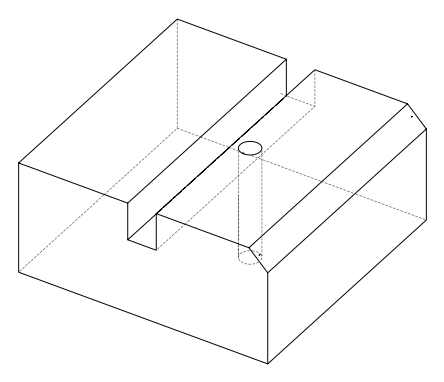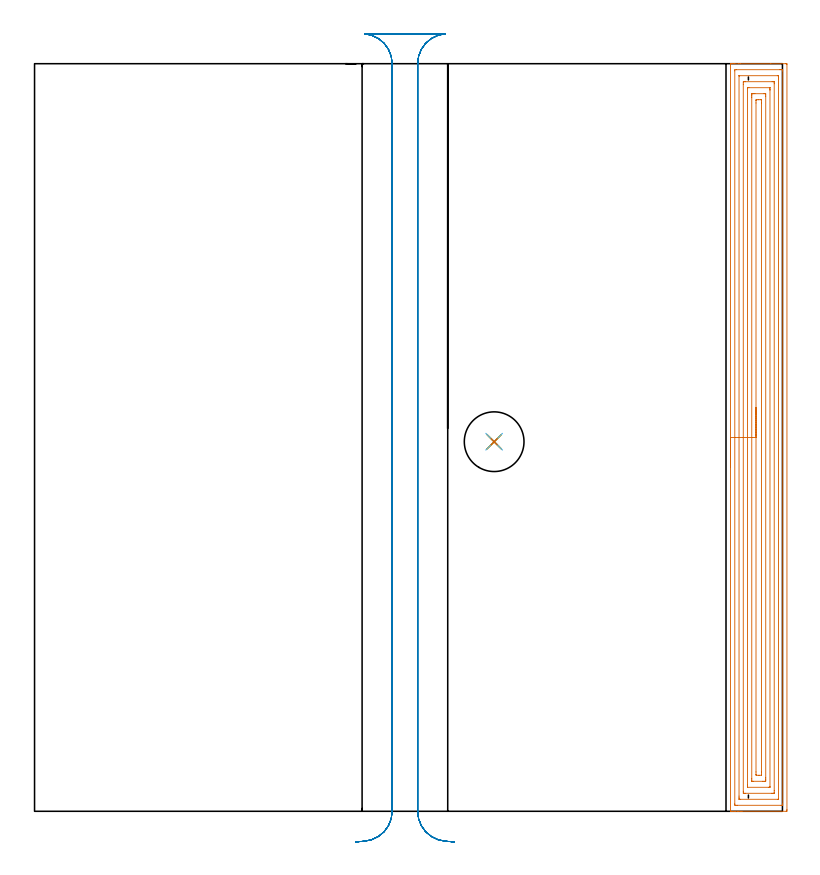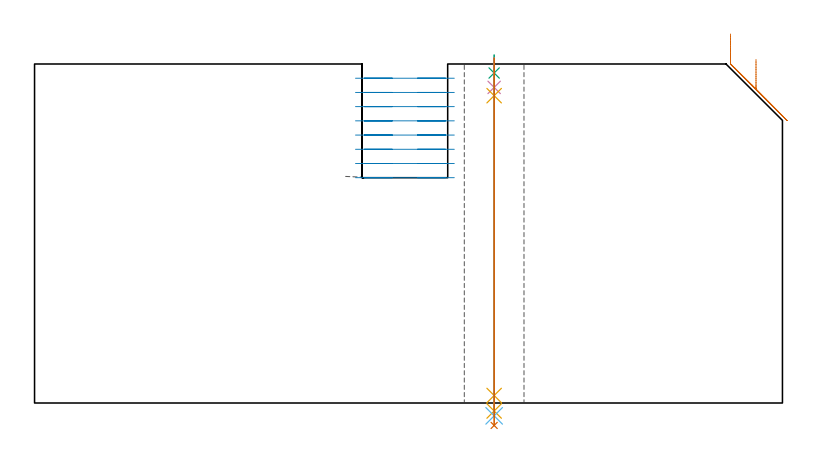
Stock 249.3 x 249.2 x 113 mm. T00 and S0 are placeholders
(PLAN: 7 operations, 6 tool changes, 25.4 min)
(1 AREA_MILL | FG_CHAMFER_SURFACE | UGT0205_001 | 14.27 min | 44041 mm3)
(2 MILL_RECTANGULAR_SLOT | SLOT_RECTANGULAR | UGT0201_094 | Follow Part, ap 5, ae 75% | 9.58 min | 269184 mm3)
(3 SPOT_DRILL | STEP1HOLE | NXT0321_9005460120000 | 0.05 min | 187 mm3)
(4 DRILL_BLIND_HOLE_INTO_CENTER | STEP1HOLE | NXT0301_023 | 0.04 min | 135 mm3)
(5 GUN_DRILL_THROUGH_HOLE | STEP1HOLE | UGT0307_001 | 0.51 min | 2045 mm3)
(6 SPADE_DRILL_TO_ENLARGE_THROUGH_HOLE | STEP1HOLE | UGT0306_003 | 0.48 min | 11497 mm3)
(7 DRILL_TO_ENLARGE_THROUGH_HOLE | STEP1HOLE | UGT0301_265 | 0.49 min | 21280 mm3)
(TOOL UGT0205_001 | Chamfer Mill 20 x 3 x 45 deg. | D20 FL50 Z2)
(TOOL UGT0201_094 | End mill 20 mm | D20 FL38 Z4)
(TOOL NXT0321_9005460120000 | NC Spot Drill, 142deg, 12mm, Carbide, Uncoated | D12 PA142 FL30 Z2)
(TOOL NXT0301_023 | Carbide Drill 5.2mm [860.1-0520-016A1-MM 2214] | D5.2 PA140 FL28 Z2)
(TOOL UGT0307_001 | Gun Drill 5 mm | D5 PA130 FL24 Z1)
(TOOL UGT0306_003 | Spade Drill 12.5mm | D12.5 PA132 FL10 Z2)
(TOOL UGT0301_265 | Twist Drill 19.9 mm | D19.9 PA118 FL140 Z2)
(OP 1 AREA_MILL)
G17 G21 G94 G90
T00 M6
G54
G17 G0 G90 X232. Y114.6 S1061 M3
G43 Z123. H0
G94 G1 Y114.638 Z122.128 F250.
Y114.752 Z121.263
Y114.941 Z120.412
Y115.203 Z119.58
Y115.537 Z118.774
Y115.94 Z118.
Y116.408 Z117.264
Y116.94 Z116.572
Y117.529 Z115.929
Y118.172 Z115.34
Y118.864 Z114.808
Y119.6 Z114.34
Y120.374 Z113.937
Y121.18 Z113.603
Y122.012 Z113.341
Y122.864 Z113.152
Y123.728 Z113.038
Y124.6 Z113.
Y249.046
X232.003 Y249.19 Z112.988
X232.028 Y249.193 Z112.963
X232.366 Y249.2 Z112.633
X232.803 Z112.196
X233.417 Z111.578
X234.61 Z110.386
X235.191 Z109.803
X245.392 Z99.605
X250.27 Z94.727
X250.562 Y249.198 Z94.435
X250.792 Y249.19 Z94.206
X250.799 Y248.96 Z94.199
X250.8 Y0.6 Z94.2
X250.797 Y0.237 Z94.202
X250.792 Y0.01 Z94.206
X250.56 Y0. Z94.437
X235.788 Z109.207
X235.191 Z109.803
X234.61 Z110.387
X234.304 Z110.692
X233.723 Z111.273
X233.417 Z111.578
X232.803 Z112.196
X232.366 Z112.633
X232.03 Z112.961
X232.003 Y0.009 Z112.988
X232. Y0.154 Z113.
Y124.6
X233.414 Z111.586
Y246.816
X233.417 Y247.19 Z111.583
X233.923 Y247.199 Z111.077
X248.496 Y247.2 Z96.504
X249.002 Y247.199 Z95.998
X249.383 Y247.19 Z95.617
X249.386 Y246.816 Z95.614
Y2.384
X249.383 Y2.01 Z95.617
X248.877 Y2.001 Z96.123
X234.304 Y2. Z110.696
X233.797 Y2.001 Z111.203
X233.417 Y2.01 Z111.583
X233.414 Y2.384 Z111.586
Y2.387
Y124.6
X234.828 Z110.172
X234.829 Y245.122 Z110.171
X234.832 Y245.167 Z110.168
X234.834 Y245.183 Z110.166
X234.857 Y245.19 Z110.143
X235.024 Y245.199 Z109.976
X247.609 Y245.2 Z97.391
X247.777 Y245.198 Z97.223
X247.888 Y245.194 Z97.112
X247.965 Y245.187 Z97.035
X247.967 Y245.152 Z97.033
X247.97 Y245.031 Z97.03
X247.971 Y244.667 Z97.029
X247.972 Y244.139 Z97.028
X247.971 Y4.078 Z97.029
X247.968 Y4.033 Z97.032
X247.966 Y4.017 Z97.034
X247.944 Y4.01 Z97.056
X247.776 Y4.001 Z97.224
X235.191 Y4. Z109.809
X235.023 Y4.002 Z109.977
X234.912 Y4.006 Z110.088
X234.835 Y4.013 Z110.165
X234.832 Y4.048 Z110.168
X234.83 Y4.169 Z110.17
X234.829 Y4.533 Z110.171
X234.828 Y5.061 Z110.172
Y124.6
X236.243 Z108.757
Y242.355
X236.247 Y243.077 Z108.753
X236.249 Y243.176 Z108.751
X236.335 Y243.19 Z108.665
X236.545 Y243.195 Z108.455
X236.965 Y243.2 Z108.035
X237.012 Z107.988
X245.882 Z99.118
X246.271 Y243.196 Z98.729
X246.466 Y243.19 Z98.534
X246.55 Y243.184 Z98.45
X246.552 Y243.12 Z98.448
X246.557 Y242.522 Z98.443
Y6.845
X246.553 Y6.123 Z98.447
X246.551 Y6.024 Z98.449
X246.465 Y6.01 Z98.535
X246.255 Y6.005 Z98.745
X245.835 Y6. Z99.165
X245.788 Z99.212
X236.918 Z108.082
X236.529 Y6.004 Z108.471
X236.334 Y6.01 Z108.666
X236.249 Y6.016 Z108.751
X236.248 Y6.08 Z108.752
X236.243 Y6.679 Z108.757
Y124.6
X237.657 Z107.343
X237.658 Y240.963 Z107.342
X237.66 Y241.094 Z107.34
X237.664 Y241.189 Z107.336
X237.696 Y241.193 Z107.304
X237.852 Y241.198 Z107.148
X238.114 Y241.2 Z106.886
X245.092 Y241.199 Z99.908
X245.123 Y241.195 Z99.877
X245.133 Y241.191 Z99.867
X245.136 Y241.158 Z99.864
X245.142 Y240.767 Z99.858
X245.143 Y240.571 Z99.857
Y240.375
X245.142 Y8.237 Z99.858
X245.14 Y8.106 Z99.86
X245.136 Y8.011 Z99.864
X245.104 Y8.007 Z99.896
X244.948 Y8.002 Z100.052
X244.686 Y8. Z100.314
X237.708 Y8.001 Z107.292
X237.677 Y8.005 Z107.323
X237.667 Y8.009 Z107.333
X237.664 Y8.042 Z107.336
X237.658 Y8.433 Z107.342
X237.657 Y8.629 Z107.343
Y8.825
Y124.6
X239.071 Z105.929
Y237.895
X239.072 Y238.452 Z105.928
X239.074 Y238.787 Z105.926
X239.078 Y239.065 Z105.922
X239.085 Y239.19 Z105.915
X239.219 Y239.196 Z105.781
X239.626 Y239.199 Z105.374
X240.102 Y239.2 Z104.898
X243.174 Y239.199 Z101.826
X243.654 Y239.196 Z101.346
X243.712 Y239.19 Z101.288
X243.722 Y239.128 Z101.278
X243.725 Y238.787 Z101.275
X243.728 Y238.229 Z101.272
X243.729 Y11.305 Z101.271
X243.728 Y10.748 Z101.272
X243.726 Y10.413 Z101.274
X243.722 Y10.135 Z101.278
X243.715 Y10.01 Z101.285
X243.581 Y10.004 Z101.419
X243.174 Y10.001 Z101.826
X242.698 Y10. Z102.302
X239.626 Y10.001 Z105.374
X239.145 Y10.004 Z105.855
X239.088 Y10.01 Z105.912
X239.078 Y10.072 Z105.922
X239.075 Y10.413 Z105.925
X239.072 Y10.971 Z105.928
X239.071 Y124.6 Z105.929
X240.485 Z104.515
Y236.111
X240.488 Y237.003 Z104.512
X240.489 Y237.026 Z104.511
X240.513 Y237.19 Z104.487
X241.205 Y237.199 Z103.795
X241.4 Z103.6
X242.095 Y237.196 Z102.905
X242.287 Y237.19 Z102.713
X242.31 Y237.003 Z102.69
X242.312 Y236.977 Z102.688
X242.315 Y236.111 Z102.685
Y13.089
X242.312 Y12.197 Z102.688
X242.311 Y12.174 Z102.689
X242.287 Y12.01 Z102.713
X241.595 Y12.001 Z103.405
X241.4 Z103.6
X240.705 Y12.004 Z104.295
X240.513 Y12.01 Z104.487
X240.49 Y12.197 Z104.51
X240.488 Y12.223 Z104.512
X240.485 Y13.117 Z104.515
Y124.6
Y125.472 Z104.553
Y126.337 Z104.667
Y127.188 Z104.855
Y128.02 Z105.118
Y128.826 Z105.452
Y129.6 Z105.854
Y130.336 Z106.323
Y131.028 Z106.854
Y131.671 Z107.444
Y132.26 Z108.087
Y132.792 Z108.779
Y133.26 Z109.515
Y133.663 Z110.289
Y133.997 Z111.095
Y134.259 Z111.927
Y134.448 Z112.778
Y134.562 Z113.643
Y134.6 Z114.515
G0 Z123.
M5
M2
(OP 2 MILL_RECTANGULAR_SLOT)
G17 G21 G94 G90
T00 M6
G54
G17 G0 G90 X139.917 Y-10.202 S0 M3
G43 Z123. H0
Z108.262
G94 G1 X136.926 Y-9.97 F250.
G2 X127.7 Y0. R10. F500.
G1 Y249.2
G2 X136.926 Y259.17 R10.
G1 Y259.2
X109.974
Y259.17
G2 X119.2 Y249.2 R10.
G1 Y0.
G2 X109.974 Y-9.97 R10.
G1 X106.983 Y-10.202 F250.
G0 X139.917 Z103.525
G1 X136.926 Y-9.97
G2 X127.7 Y0. R10. F500.
G1 Y249.2
G2 X136.926 Y259.17 R10.
G1 Y259.2
X109.974
Y259.17
G2 X119.2 Y249.2 R10.
G1 Y0.
G2 X109.974 Y-9.97 R10.
G1 X106.983 Y-10.202 F250.
G0 X139.917 Z98.787
G1 X136.926 Y-9.97
G2 X127.7 Y0. R10. F500.
G1 Y249.2
G2 X136.926 Y259.17 R10.
G1 Y259.2
X109.974
Y259.17
G2 X119.2 Y249.2 R10.
G1 Y0.
G2 X109.974 Y-9.97 R10.
G1 X106.983 Y-10.202 F250.
G0 X139.917 Z94.05
G1 X136.926 Y-9.97
G2 X127.7 Y0. R10. F500.
G1 Y249.2
G2 X136.926 Y259.17 R10.
G1 Y259.2
X109.974
Y259.17
G2 X119.2 Y249.2 R10.
G1 Y0.
G2 X109.974 Y-9.97 R10.
G1 X106.983 Y-10.202 F250.
G0 X139.917 Z89.312
G1 X136.926 Y-9.97
G2 X127.7 Y0. R10. F500.
G1 Y249.2
G2 X136.926 Y259.17 R10.
G1 Y259.2
X109.974
Y259.17
G2 X119.2 Y249.2 R10.
G1 Y0.
G2 X109.974 Y-9.97 R10.
G1 X106.983 Y-10.202 F250.
G0 X139.917 Z84.575
G1 X136.926 Y-9.97
G2 X127.7 Y0. R10. F500.
G1 Y249.2
G2 X136.926 Y259.17 R10.
G1 Y259.2
X109.974
Y259.17
G2 X119.2 Y249.2 R10.
G1 Y0.
G2 X109.974 Y-9.97 R10.
G1 X106.983 Y-10.202 F250.
G0 X139.917 Z79.837
G1 X136.926 Y-9.97
G2 X127.7 Y0. R10. F500.
G1 Y249.2
G2 X136.926 Y259.17 R10.
G1 Y259.2
X109.974
Y259.17
G2 X119.2 Y249.2 R10.
G1 Y0.
G2 X109.974 Y-9.97 R10.
G1 X106.983 Y-10.202 F250.
G0 X139.917 Z75.1
G1 X136.926 Y-9.97
G2 X127.7 Y0. R10. F500.
G1 Y249.2
G2 X136.926 Y259.17 R10.
G1 Y259.2
X109.974
Y259.17
G2 X119.2 Y249.2 R10.
G1 Y0.
G2 X109.974 Y-9.97 R10.
G1 X106.983 Y-10.202 F250.
G0 Z123.
M5
M2
(OP 3 SPOT_DRILL)
G17 G21 G94 G90
T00 M6
G54
G17 G0 G90 X153.2 Y123.2 S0 M3
G43 Z123. H0
G94 G81 G98 Z110. F250. R116.
G80
M5
M2
(OP 4 DRILL_BLIND_HOLE_INTO_CENTER)
G17 G21 G94 G90
T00 M6
G54
G17 G0 G90 X153.2 Y123.2 S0 M3
G43 Z123. H1
G94 G81 G98 Z105.2 F250. R115.
G80
M5
M2
(OP 5 GUN_DRILL_THROUGH_HOLE)
G17 G21 G94 G90
T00 M6
G54
G17 G0 G90 X153.2 Y123.2 M8
G43 Z123. H0
Z110.886
S716 M3
G94 G1 Z102.444 F125. M26
G4 X.084
Z2.5 F250.
G4 X.084
Z-2.666 F125.
G4 X.084
M5
M9
G0 Z110.886
Z123.
M2
(OP 6 SPADE_DRILL_TO_ENLARGE_THROUGH_HOLE)
G17 G21 G94 G90
T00 M6
G54
G17 G0 G90 X153.2 Y123.2 S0 M3
G43 Z123. H0
G94 G73 G98 Z-4.283 F250. Q11.728 R115.
G80
M5
M2
(OP 7 DRILL_TO_ENLARGE_THROUGH_HOLE)
G17 G21 G94 G90
T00 M6
G54
G17 G0 G90 X153.2 Y123.2 S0 M3
G43 Z123. H0
G94 G73 G98 Z-7.479 F250. Q17.211 R115.
G80
M5
M2
